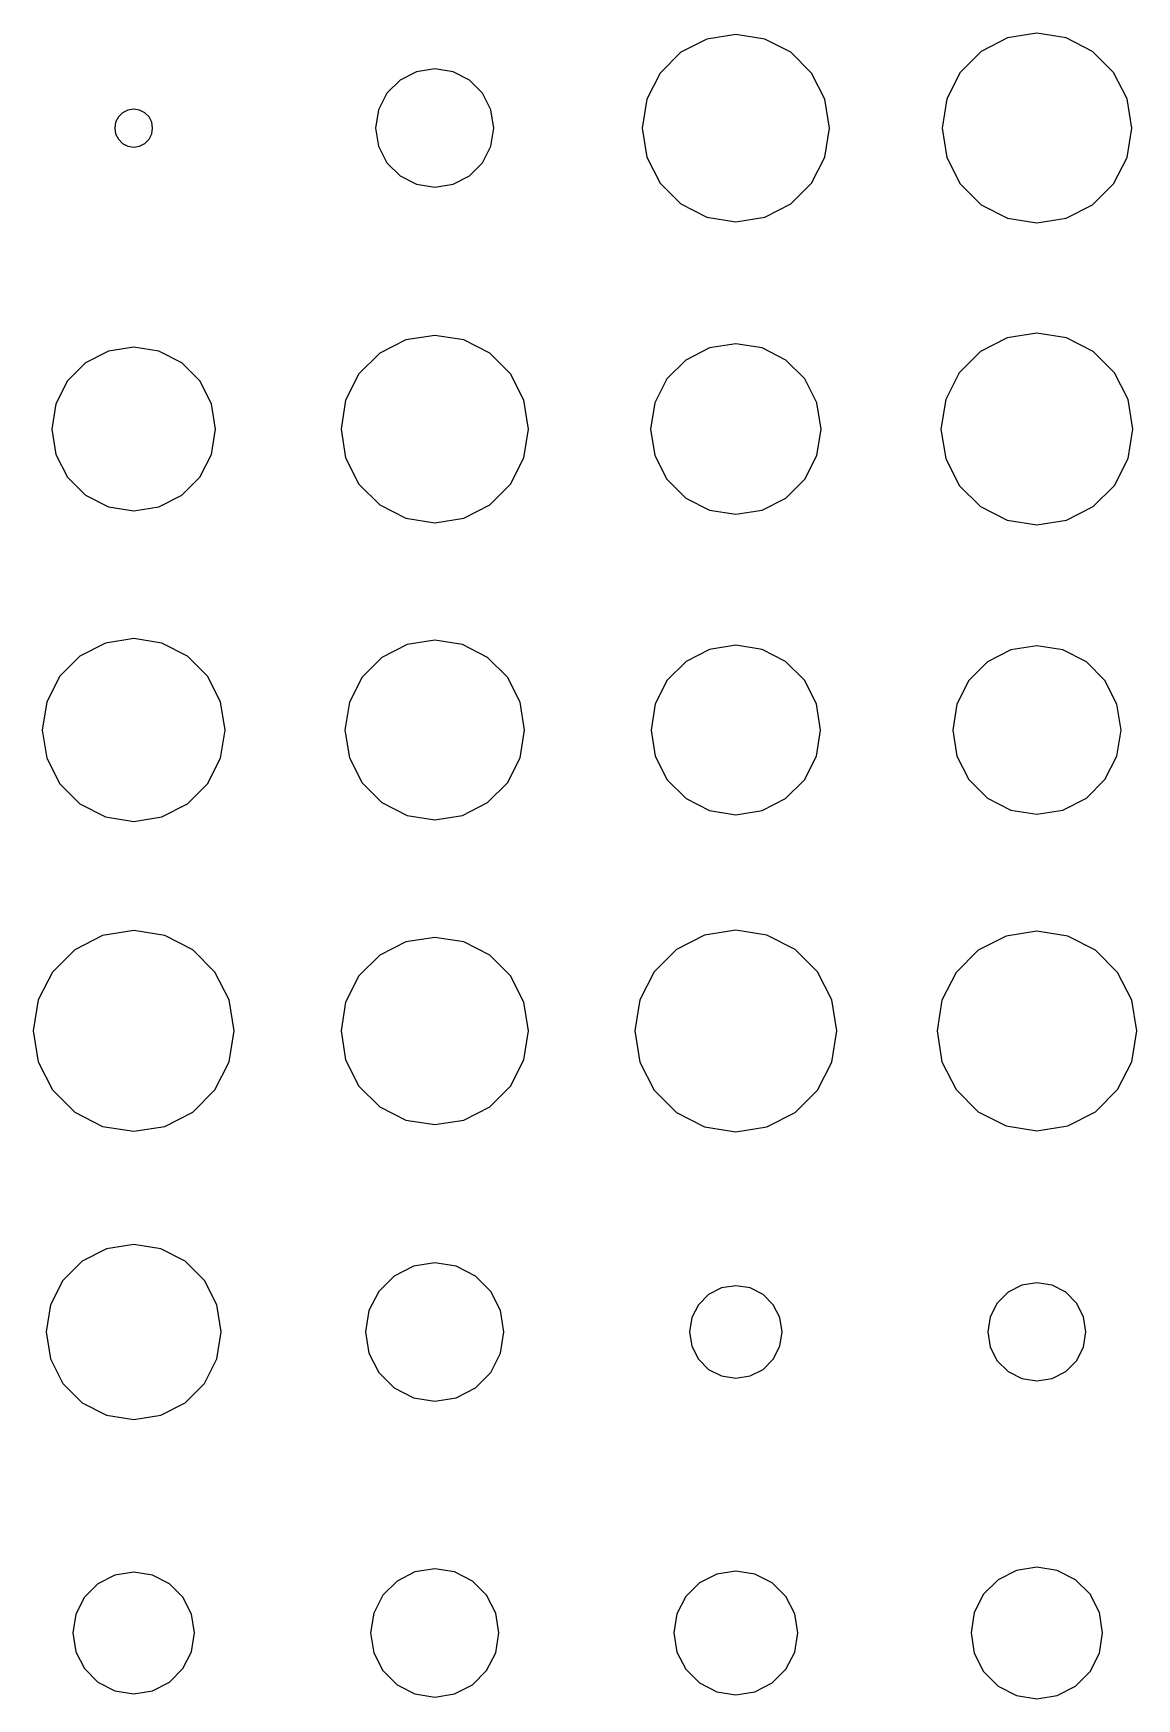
# Model space of a CAD drawing. Header units: metres. Extents: x -318 to 327, y -235 to 244.
# Drawn here: x 97 to 163, y 143.1 to 242.7 of the extents above; entities that cross this region are included whole.
import ezdxf

# ---------------------------------------------------------------- set-up
doc = ezdxf.new("R2010")
doc.units = ezdxf.units.M

msp = doc.modelspace()

# ---------------------------------------------------------------- linework, layer by layer
for p, q in [((137.269, 242.326, -415.692), (135.708, 241.53, -415.692)), ((139, 242.6, -415.692), (137.269, 242.326, -415.692)), ((140.731, 242.326, -415.692), (139, 242.6, -415.692)), ((142.292, 241.53, -415.692), (140.731, 242.326, -415.692)), ((155.249, 242.389, -415.692), (153.669, 241.584, -415.692)), ((157, 242.667, -415.692), (155.249, 242.389, -415.692)), ((158.751, 242.389, -415.692), (157, 242.667, -415.692)), ((160.331, 241.584, -415.692), (158.751, 242.389, -415.692)), ((135.708, 241.53, -415.692), (134.47, 240.292, -415.692)), ((143.53, 240.292, -415.692), (142.292, 241.53, -415.692)), ((153.669, 241.584, -415.692), (152.416, 240.331, -415.692)), ((161.584, 240.331, -415.692), (160.331, 241.584, -415.692)), ((119.908, 240.36, -415.692), (118.923, 239.859, -415.692)), ((121, 240.533, -415.692), (119.908, 240.36, -415.692)), ((122.092, 240.36, -415.692), (121, 240.533, -415.692)), ((123.077, 239.859, -415.692), (122.092, 240.36, -415.692)), ((134.47, 240.292, -415.692), (133.674, 238.731, -415.692)), ((144.326, 238.731, -415.692), (143.53, 240.292, -415.692)), ((152.416, 240.331, -415.692), (151.611, 238.751, -415.692)), ((162.389, 238.751, -415.692), (161.584, 240.331, -415.692)), ((118.141, 239.077, -415.692), (117.64, 238.092, -415.692)), ((118.923, 239.859, -415.692), (118.141, 239.077, -415.692)), ((123.859, 239.077, -415.692), (123.077, 239.859, -415.692)), ((124.36, 238.092, -415.692), (123.859, 239.077, -415.692)), ((102.65, 238.078, -415.692), (102.334, 237.917, -415.692)), ((103, 238.133, -415.692), (102.65, 238.078, -415.692)), ((103.35, 238.078, -415.692), (103, 238.133, -415.692)), ((103.666, 237.917, -415.692), (103.35, 238.078, -415.692)), ((117.64, 238.092, -415.692), (117.467, 237, -415.692)), ((124.533, 237, -415.692), (124.36, 238.092, -415.692)), ((133.674, 238.731, -415.692), (133.4, 237, -415.692)), ((144.6, 237, -415.692), (144.326, 238.731, -415.692)), ((151.611, 238.751, -415.692), (151.333, 237, -415.692)), ((162.667, 237, -415.692), (162.389, 238.751, -415.692)), ((101.922, 237.35, -415.692), (101.867, 237, -415.692)), ((102.083, 237.666, -415.692), (101.922, 237.35, -415.692)), ((102.334, 237.917, -415.692), (102.083, 237.666, -415.692)), ((103.917, 237.666, -415.692), (103.666, 237.917, -415.692)), ((104.078, 237.35, -415.692), (103.917, 237.666, -415.692)), ((104.133, 237, -415.692), (104.078, 237.35, -415.692)), ((101.867, 237, -415.692), (101.922, 236.65, -415.692)), ((101.922, 236.65, -415.692), (102.083, 236.334, -415.692)), ((102.083, 236.334, -415.692), (102.334, 236.083, -415.692)), ((102.334, 236.083, -415.692), (102.65, 235.922, -415.692)), ((103.35, 235.922, -415.692), (103.666, 236.083, -415.692)), ((103.666, 236.083, -415.692), (103.917, 236.334, -415.692)), ((103.917, 236.334, -415.692), (104.078, 236.65, -415.692)), ((104.078, 236.65, -415.692), (104.133, 237, -415.692)), ((117.467, 237, -415.692), (117.64, 235.908, -415.692)), ((124.36, 235.908, -415.692), (124.533, 237, -415.692)), ((133.4, 237, -415.692), (133.674, 235.269, -415.692)), ((144.326, 235.269, -415.692), (144.6, 237, -415.692)), ((151.333, 237, -415.692), (151.611, 235.249, -415.692)), ((162.389, 235.249, -415.692), (162.667, 237, -415.692)), ((102.65, 235.922, -415.692), (103, 235.867, -415.692)), ((103, 235.867, -415.692), (103.35, 235.922, -415.692)), ((117.64, 235.908, -415.692), (118.141, 234.923, -415.692)), ((123.859, 234.923, -415.692), (124.36, 235.908, -415.692)), ((133.674, 235.269, -415.692), (134.47, 233.708, -415.692)), ((143.53, 233.708, -415.692), (144.326, 235.269, -415.692)), ((151.611, 235.249, -415.692), (152.416, 233.669, -415.692)), ((161.584, 233.669, -415.692), (162.389, 235.249, -415.692)), ((118.141, 234.923, -415.692), (118.923, 234.141, -415.692)), ((118.923, 234.141, -415.692), (119.908, 233.64, -415.692)), ((122.092, 233.64, -415.692), (123.077, 234.141, -415.692)), ((123.077, 234.141, -415.692), (123.859, 234.923, -415.692)), ((119.908, 233.64, -415.692), (121, 233.467, -415.692)), ((121, 233.467, -415.692), (122.092, 233.64, -415.692)), ((134.47, 233.708, -415.692), (135.708, 232.47, -415.692)), ((142.292, 232.47, -415.692), (143.53, 233.708, -415.692)), ((152.416, 233.669, -415.692), (153.669, 232.416, -415.692)), ((160.331, 232.416, -415.692), (161.584, 233.669, -415.692)), ((135.708, 232.47, -415.692), (137.269, 231.674, -415.692)), ((140.731, 231.674, -415.692), (142.292, 232.47, -415.692)), ((153.669, 232.416, -415.692), (155.249, 231.611, -415.692)), ((158.751, 231.611, -415.692), (160.331, 232.416, -415.692)), ((137.269, 231.674, -415.692), (139, 231.4, -415.692)), ((139, 231.4, -415.692), (140.731, 231.674, -415.692)), ((155.249, 231.611, -415.692), (157, 231.333, -415.692)), ((157, 231.333, -415.692), (158.751, 231.611, -415.692)), ((119.269, 224.326, -415.692), (117.708, 223.53, -415.692)), ((121, 224.6, -415.692), (119.269, 224.326, -415.692)), ((122.731, 224.326, -415.692), (121, 224.6, -415.692)), ((124.292, 223.53, -415.692), (122.731, 224.326, -415.692)), ((139, 224.1, -415.692), (137.424, 223.85, -415.692)), ((140.576, 223.85, -415.692), (139, 224.1, -415.692)), ((155.228, 224.453, -415.692), (153.63, 223.638, -415.692)), ((157, 224.733, -415.692), (155.228, 224.453, -415.692)), ((158.772, 224.453, -415.692), (157, 224.733, -415.692)), ((160.37, 223.638, -415.692), (158.772, 224.453, -415.692)), ((101.486, 223.66, -415.692), (100.12, 222.964, -415.692)), ((103, 223.9, -415.692), (101.486, 223.66, -415.692)), ((104.514, 223.66, -415.692), (103, 223.9, -415.692)), ((105.88, 222.964, -415.692), (104.514, 223.66, -415.692)), ((117.708, 223.53, -415.692), (116.47, 222.292, -415.692)), ((125.53, 222.292, -415.692), (124.292, 223.53, -415.692)), ((136.002, 223.126, -415.692), (134.874, 221.998, -415.692)), ((137.424, 223.85, -415.692), (136.002, 223.126, -415.692)), ((141.998, 223.126, -415.692), (140.576, 223.85, -415.692)), ((143.126, 221.998, -415.692), (141.998, 223.126, -415.692)), ((153.63, 223.638, -415.692), (152.362, 222.37, -415.692)), ((161.638, 222.37, -415.692), (160.37, 223.638, -415.692)), ((100.12, 222.964, -415.692), (99.036, 221.88, -415.692)), ((106.964, 221.88, -415.692), (105.88, 222.964, -415.692)), ((116.47, 222.292, -415.692), (115.674, 220.731, -415.692)), ((126.326, 220.731, -415.692), (125.53, 222.292, -415.692)), ((152.362, 222.37, -415.692), (151.547, 220.772, -415.692)), ((162.453, 220.772, -415.692), (161.638, 222.37, -415.692)), ((99.036, 221.88, -415.692), (98.34, 220.514, -415.692)), ((107.66, 220.514, -415.692), (106.964, 221.88, -415.692)), ((134.874, 221.998, -415.692), (134.15, 220.576, -415.692)), ((143.85, 220.576, -415.692), (143.126, 221.998, -415.692)), ((98.34, 220.514, -415.692), (98.1, 219, -415.692)), ((107.9, 219, -415.692), (107.66, 220.514, -415.692)), ((115.674, 220.731, -415.692), (115.4, 219, -415.692)), ((126.6, 219, -415.692), (126.326, 220.731, -415.692)), ((134.15, 220.576, -415.692), (133.9, 219, -415.692)), ((144.1, 219, -415.692), (143.85, 220.576, -415.692)), ((151.547, 220.772, -415.692), (151.267, 219, -415.692)), ((162.733, 219, -415.692), (162.453, 220.772, -415.692)), ((98.1, 219, -415.692), (98.34, 217.486, -415.692)), ((107.66, 217.486, -415.692), (107.9, 219, -415.692)), ((115.4, 219, -415.692), (115.674, 217.269, -415.692)), ((126.326, 217.269, -415.692), (126.6, 219, -415.692)), ((133.9, 219, -415.692), (134.15, 217.424, -415.692)), ((143.85, 217.424, -415.692), (144.1, 219, -415.692)), ((151.267, 219, -415.692), (151.547, 217.228, -415.692)), ((162.453, 217.228, -415.692), (162.733, 219, -415.692)), ((98.34, 217.486, -415.692), (99.036, 216.12, -415.692)), ((106.964, 216.12, -415.692), (107.66, 217.486, -415.692)), ((115.674, 217.269, -415.692), (116.47, 215.708, -415.692)), ((125.53, 215.708, -415.692), (126.326, 217.269, -415.692)), ((134.15, 217.424, -415.692), (134.874, 216.002, -415.692)), ((143.126, 216.002, -415.692), (143.85, 217.424, -415.692)), ((151.547, 217.228, -415.692), (152.362, 215.63, -415.692)), ((161.638, 215.63, -415.692), (162.453, 217.228, -415.692)), ((99.036, 216.12, -415.692), (100.12, 215.036, -415.692)), ((105.88, 215.036, -415.692), (106.964, 216.12, -415.692)), ((116.47, 215.708, -415.692), (117.708, 214.47, -415.692)), ((124.292, 214.47, -415.692), (125.53, 215.708, -415.692)), ((134.874, 216.002, -415.692), (136.002, 214.874, -415.692)), ((141.998, 214.874, -415.692), (143.126, 216.002, -415.692)), ((152.362, 215.63, -415.692), (153.63, 214.362, -415.692)), ((160.37, 214.362, -415.692), (161.638, 215.63, -415.692)), ((100.12, 215.036, -415.692), (101.486, 214.34, -415.692)), ((101.486, 214.34, -415.692), (103, 214.1, -415.692)), ((103, 214.1, -415.692), (104.514, 214.34, -415.692)), ((104.514, 214.34, -415.692), (105.88, 215.036, -415.692)), ((117.708, 214.47, -415.692), (119.269, 213.674, -415.692)), ((122.731, 213.674, -415.692), (124.292, 214.47, -415.692)), ((136.002, 214.874, -415.692), (137.424, 214.15, -415.692)), ((137.424, 214.15, -415.692), (139, 213.9, -415.692)), ((139, 213.9, -415.692), (140.576, 214.15, -415.692)), ((140.576, 214.15, -415.692), (141.998, 214.874, -415.692)), ((153.63, 214.362, -415.692), (155.228, 213.547, -415.692)), ((158.772, 213.547, -415.692), (160.37, 214.362, -415.692)), ((119.269, 213.674, -415.692), (121, 213.4, -415.692)), ((121, 213.4, -415.692), (122.731, 213.674, -415.692)), ((155.228, 213.547, -415.692), (157, 213.267, -415.692)), ((157, 213.267, -415.692), (158.772, 213.547, -415.692)), ((101.311, 206.199, -415.692), (99.787, 205.423, -415.692)), ((103, 206.467, -415.692), (101.311, 206.199, -415.692)), ((104.689, 206.199, -415.692), (103, 206.467, -415.692)), ((106.213, 205.423, -415.692), (104.689, 206.199, -415.692)), ((121, 206.367, -415.692), (119.342, 206.104, -415.692)), ((122.658, 206.104, -415.692), (121, 206.367, -415.692)), ((99.787, 205.423, -415.692), (98.577, 204.213, -415.692)), ((107.423, 204.213, -415.692), (106.213, 205.423, -415.692)), ((117.846, 205.342, -415.692), (116.658, 204.154, -415.692)), ((119.342, 206.104, -415.692), (117.846, 205.342, -415.692)), ((124.154, 205.342, -415.692), (122.658, 206.104, -415.692)), ((125.342, 204.154, -415.692), (124.154, 205.342, -415.692)), ((137.434, 205.819, -415.692), (136.022, 205.099, -415.692)), ((139, 206.067, -415.692), (137.434, 205.819, -415.692)), ((140.566, 205.819, -415.692), (139, 206.067, -415.692)), ((141.978, 205.099, -415.692), (140.566, 205.819, -415.692)), ((155.445, 205.787, -415.692), (154.041, 205.072, -415.692)), ((157, 206.033, -415.692), (155.445, 205.787, -415.692)), ((158.555, 205.787, -415.692), (157, 206.033, -415.692)), ((159.959, 205.072, -415.692), (158.555, 205.787, -415.692)), ((98.577, 204.213, -415.692), (97.801, 202.689, -415.692)), ((108.199, 202.689, -415.692), (107.423, 204.213, -415.692)), ((136.022, 205.099, -415.692), (134.901, 203.978, -415.692)), ((143.099, 203.978, -415.692), (141.978, 205.099, -415.692)), ((154.041, 205.072, -415.692), (152.928, 203.959, -415.692)), ((161.072, 203.959, -415.692), (159.959, 205.072, -415.692)), ((116.658, 204.154, -415.692), (115.896, 202.658, -415.692)), ((126.104, 202.658, -415.692), (125.342, 204.154, -415.692)), ((134.901, 203.978, -415.692), (134.181, 202.566, -415.692)), ((143.819, 202.566, -415.692), (143.099, 203.978, -415.692)), ((152.928, 203.959, -415.692), (152.213, 202.555, -415.692)), ((161.787, 202.555, -415.692), (161.072, 203.959, -415.692)), ((97.801, 202.689, -415.692), (97.533, 201, -415.692)), ((108.467, 201, -415.692), (108.199, 202.689, -415.692)), ((115.896, 202.658, -415.692), (115.633, 201, -415.692)), ((126.367, 201, -415.692), (126.104, 202.658, -415.692)), ((134.181, 202.566, -415.692), (133.933, 201, -415.692)), ((144.067, 201, -415.692), (143.819, 202.566, -415.692)), ((152.213, 202.555, -415.692), (151.967, 201, -415.692)), ((162.033, 201, -415.692), (161.787, 202.555, -415.692)), ((97.533, 201, -415.692), (97.801, 199.311, -415.692)), ((108.199, 199.311, -415.692), (108.467, 201, -415.692)), ((115.633, 201, -415.692), (115.896, 199.342, -415.692)), ((126.104, 199.342, -415.692), (126.367, 201, -415.692)), ((133.933, 201, -415.692), (134.181, 199.434, -415.692)), ((143.819, 199.434, -415.692), (144.067, 201, -415.692)), ((151.967, 201, -415.692), (152.213, 199.445, -415.692)), ((161.787, 199.445, -415.692), (162.033, 201, -415.692)), ((97.801, 199.311, -415.692), (98.577, 197.787, -415.692)), ((107.423, 197.787, -415.692), (108.199, 199.311, -415.692)), ((115.896, 199.342, -415.692), (116.658, 197.846, -415.692)), ((125.342, 197.846, -415.692), (126.104, 199.342, -415.692)), ((134.181, 199.434, -415.692), (134.901, 198.022, -415.692)), ((143.099, 198.022, -415.692), (143.819, 199.434, -415.692)), ((152.213, 199.445, -415.692), (152.928, 198.041, -415.692)), ((161.072, 198.041, -415.692), (161.787, 199.445, -415.692)), ((98.577, 197.787, -415.692), (99.787, 196.577, -415.692)), ((106.213, 196.577, -415.692), (107.423, 197.787, -415.692)), ((116.658, 197.846, -415.692), (117.846, 196.658, -415.692)), ((124.154, 196.658, -415.692), (125.342, 197.846, -415.692)), ((134.901, 198.022, -415.692), (136.022, 196.901, -415.692)), ((141.978, 196.901, -415.692), (143.099, 198.022, -415.692)), ((152.928, 198.041, -415.692), (154.041, 196.928, -415.692)), ((159.959, 196.928, -415.692), (161.072, 198.041, -415.692)), ((99.787, 196.577, -415.692), (101.311, 195.801, -415.692)), ((104.689, 195.801, -415.692), (106.213, 196.577, -415.692)), ((117.846, 196.658, -415.692), (119.342, 195.896, -415.692)), ((122.658, 195.896, -415.692), (124.154, 196.658, -415.692)), ((136.022, 196.901, -415.692), (137.434, 196.181, -415.692)), ((140.566, 196.181, -415.692), (141.978, 196.901, -415.692)), ((154.041, 196.928, -415.692), (155.445, 196.213, -415.692)), ((155.445, 196.213, -415.692), (157, 195.967, -415.692)), ((157, 195.967, -415.692), (158.555, 196.213, -415.692)), ((158.555, 196.213, -415.692), (159.959, 196.928, -415.692)), ((101.311, 195.801, -415.692), (103, 195.533, -415.692)), ((103, 195.533, -415.692), (104.689, 195.801, -415.692)), ((119.342, 195.896, -415.692), (121, 195.633, -415.692)), ((121, 195.633, -415.692), (122.658, 195.896, -415.692)), ((137.434, 196.181, -415.692), (139, 195.933, -415.692)), ((139, 195.933, -415.692), (140.566, 196.181, -415.692)), ((101.146, 188.706, -415.692), (99.473, 187.854, -415.692)), ((103, 189, -415.692), (101.146, 188.706, -415.692)), ((104.854, 188.706, -415.692), (103, 189, -415.692)), ((106.527, 187.854, -415.692), (104.854, 188.706, -415.692)), ((119.269, 188.326, -415.692), (117.708, 187.53, -415.692)), ((121, 188.6, -415.692), (119.269, 188.326, -415.692)), ((122.731, 188.326, -415.692), (121, 188.6, -415.692)), ((124.292, 187.53, -415.692), (122.731, 188.326, -415.692)), ((137.136, 188.738, -415.692), (135.454, 187.881, -415.692)), ((139, 189.033, -415.692), (137.136, 188.738, -415.692)), ((140.864, 188.738, -415.692), (139, 189.033, -415.692)), ((142.546, 187.881, -415.692), (140.864, 188.738, -415.692)), ((155.156, 188.675, -415.692), (153.493, 187.827, -415.692)), ((157, 188.967, -415.692), (155.156, 188.675, -415.692)), ((158.844, 188.675, -415.692), (157, 188.967, -415.692)), ((160.507, 187.827, -415.692), (158.844, 188.675, -415.692)), ((99.473, 187.854, -415.692), (98.146, 186.527, -415.692)), ((107.854, 186.527, -415.692), (106.527, 187.854, -415.692)), ((117.708, 187.53, -415.692), (116.47, 186.292, -415.692)), ((125.53, 186.292, -415.692), (124.292, 187.53, -415.692)), ((135.454, 187.881, -415.692), (134.119, 186.546, -415.692)), ((143.881, 186.546, -415.692), (142.546, 187.881, -415.692)), ((153.493, 187.827, -415.692), (152.173, 186.507, -415.692)), ((161.827, 186.507, -415.692), (160.507, 187.827, -415.692)), ((98.146, 186.527, -415.692), (97.294, 184.854, -415.692)), ((108.706, 184.854, -415.692), (107.854, 186.527, -415.692)), ((116.47, 186.292, -415.692), (115.674, 184.731, -415.692)), ((126.326, 184.731, -415.692), (125.53, 186.292, -415.692)), ((134.119, 186.546, -415.692), (133.262, 184.864, -415.692)), ((144.738, 184.864, -415.692), (143.881, 186.546, -415.692)), ((152.173, 186.507, -415.692), (151.325, 184.844, -415.692)), ((162.675, 184.844, -415.692), (161.827, 186.507, -415.692)), ((97.294, 184.854, -415.692), (97, 183, -415.692)), ((109, 183, -415.692), (108.706, 184.854, -415.692)), ((115.674, 184.731, -415.692), (115.4, 183, -415.692)), ((126.6, 183, -415.692), (126.326, 184.731, -415.692)), ((133.262, 184.864, -415.692), (132.967, 183, -415.692)), ((145.033, 183, -415.692), (144.738, 184.864, -415.692)), ((151.325, 184.844, -415.692), (151.033, 183, -415.692)), ((162.967, 183, -415.692), (162.675, 184.844, -415.692)), ((97, 183, -415.692), (97.294, 181.146, -415.692)), ((108.706, 181.146, -415.692), (109, 183, -415.692)), ((115.4, 183, -415.692), (115.674, 181.269, -415.692)), ((126.326, 181.269, -415.692), (126.6, 183, -415.692)), ((132.967, 183, -415.692), (133.262, 181.136, -415.692)), ((144.738, 181.136, -415.692), (145.033, 183, -415.692)), ((151.033, 183, -415.692), (151.325, 181.156, -415.692)), ((162.675, 181.156, -415.692), (162.967, 183, -415.692)), ((97.294, 181.146, -415.692), (98.146, 179.473, -415.692)), ((107.854, 179.473, -415.692), (108.706, 181.146, -415.692)), ((115.674, 181.269, -415.692), (116.47, 179.708, -415.692)), ((125.53, 179.708, -415.692), (126.326, 181.269, -415.692)), ((133.262, 181.136, -415.692), (134.119, 179.454, -415.692)), ((143.881, 179.454, -415.692), (144.738, 181.136, -415.692)), ((151.325, 181.156, -415.692), (152.173, 179.493, -415.692)), ((161.827, 179.493, -415.692), (162.675, 181.156, -415.692)), ((98.146, 179.473, -415.692), (99.473, 178.146, -415.692)), ((106.527, 178.146, -415.692), (107.854, 179.473, -415.692)), ((116.47, 179.708, -415.692), (117.708, 178.47, -415.692)), ((124.292, 178.47, -415.692), (125.53, 179.708, -415.692)), ((134.119, 179.454, -415.692), (135.454, 178.119, -415.692)), ((142.546, 178.119, -415.692), (143.881, 179.454, -415.692)), ((152.173, 179.493, -415.692), (153.493, 178.173, -415.692)), ((160.507, 178.173, -415.692), (161.827, 179.493, -415.692)), ((117.708, 178.47, -415.692), (119.269, 177.674, -415.692)), ((122.731, 177.674, -415.692), (124.292, 178.47, -415.692)), ((99.473, 178.146, -415.692), (101.146, 177.294, -415.692)), ((101.146, 177.294, -415.692), (103, 177, -415.692)), ((103, 177, -415.692), (104.854, 177.294, -415.692)), ((104.854, 177.294, -415.692), (106.527, 178.146, -415.692)), ((119.269, 177.674, -415.692), (121, 177.4, -415.692)), ((121, 177.4, -415.692), (122.731, 177.674, -415.692)), ((135.454, 178.119, -415.692), (137.136, 177.262, -415.692)), ((140.864, 177.262, -415.692), (142.546, 178.119, -415.692)), ((153.493, 178.173, -415.692), (155.156, 177.325, -415.692)), ((155.156, 177.325, -415.692), (157, 177.033, -415.692)), ((157, 177.033, -415.692), (158.844, 177.325, -415.692)), ((158.844, 177.325, -415.692), (160.507, 178.173, -415.692)), ((137.136, 177.262, -415.692), (139, 176.967, -415.692)), ((139, 176.967, -415.692), (140.864, 177.262, -415.692)), ((101.383, 169.977, -415.692), (99.924, 169.234, -415.692)), ((103, 170.233, -415.692), (101.383, 169.977, -415.692)), ((104.617, 169.977, -415.692), (103, 170.233, -415.692)), ((106.076, 169.234, -415.692), (104.617, 169.977, -415.692)), ((99.924, 169.234, -415.692), (98.766, 168.076, -415.692)), ((107.234, 168.076, -415.692), (106.076, 169.234, -415.692)), ((118.57, 168.344, -415.692), (117.656, 167.429, -415.692)), ((119.723, 168.931, -415.692), (118.57, 168.344, -415.692)), ((121, 169.133, -415.692), (119.723, 168.931, -415.692)), ((122.277, 168.931, -415.692), (121, 169.133, -415.692)), ((123.43, 168.344, -415.692), (122.277, 168.931, -415.692)), ((124.344, 167.429, -415.692), (123.43, 168.344, -415.692)), ((98.766, 168.076, -415.692), (98.023, 166.617, -415.692)), ((107.977, 166.617, -415.692), (107.234, 168.076, -415.692)), ((117.656, 167.429, -415.692), (117.069, 166.277, -415.692)), ((124.931, 166.277, -415.692), (124.344, 167.429, -415.692)), ((138.145, 167.631, -415.692), (137.374, 167.238, -415.692)), ((139, 167.767, -415.692), (138.145, 167.631, -415.692)), ((139.855, 167.631, -415.692), (139, 167.767, -415.692)), ((140.626, 167.238, -415.692), (139.855, 167.631, -415.692)), ((155.276, 167.373, -415.692), (154.627, 166.724, -415.692)), ((156.094, 167.79, -415.692), (155.276, 167.373, -415.692)), ((157, 167.933, -415.692), (156.094, 167.79, -415.692)), ((157.906, 167.79, -415.692), (157, 167.933, -415.692)), ((158.724, 167.373, -415.692), (157.906, 167.79, -415.692)), ((159.373, 166.724, -415.692), (158.724, 167.373, -415.692)), ((98.023, 166.617, -415.692), (97.767, 165, -415.692)), ((108.233, 165, -415.692), (107.977, 166.617, -415.692)), ((136.762, 166.626, -415.692), (136.369, 165.855, -415.692)), ((137.374, 167.238, -415.692), (136.762, 166.626, -415.692)), ((141.238, 166.626, -415.692), (140.626, 167.238, -415.692)), ((141.631, 165.855, -415.692), (141.238, 166.626, -415.692)), ((154.627, 166.724, -415.692), (154.21, 165.906, -415.692)), ((159.79, 165.906, -415.692), (159.373, 166.724, -415.692)), ((117.069, 166.277, -415.692), (116.867, 165, -415.692)), ((125.133, 165, -415.692), (124.931, 166.277, -415.692)), ((136.369, 165.855, -415.692), (136.233, 165, -415.692)), ((141.767, 165, -415.692), (141.631, 165.855, -415.692)), ((154.21, 165.906, -415.692), (154.067, 165, -415.692)), ((159.933, 165, -415.692), (159.79, 165.906, -415.692)), ((97.767, 165, -415.692), (98.023, 163.383, -415.692)), ((107.977, 163.383, -415.692), (108.233, 165, -415.692)), ((116.867, 165, -415.692), (117.069, 163.723, -415.692)), ((124.931, 163.723, -415.692), (125.133, 165, -415.692)), ((136.233, 165, -415.692), (136.369, 164.145, -415.692)), ((141.631, 164.145, -415.692), (141.767, 165, -415.692)), ((154.067, 165, -415.692), (154.21, 164.094, -415.692)), ((159.79, 164.094, -415.692), (159.933, 165, -415.692)), ((98.023, 163.383, -415.692), (98.766, 161.924, -415.692)), ((107.234, 161.924, -415.692), (107.977, 163.383, -415.692)), ((117.069, 163.723, -415.692), (117.656, 162.571, -415.692)), ((124.344, 162.571, -415.692), (124.931, 163.723, -415.692)), ((136.369, 164.145, -415.692), (136.762, 163.374, -415.692)), ((136.762, 163.374, -415.692), (137.374, 162.762, -415.692)), ((140.626, 162.762, -415.692), (141.238, 163.374, -415.692)), ((141.238, 163.374, -415.692), (141.631, 164.145, -415.692)), ((154.21, 164.094, -415.692), (154.627, 163.276, -415.692)), ((159.373, 163.276, -415.692), (159.79, 164.094, -415.692)), ((117.656, 162.571, -415.692), (118.57, 161.656, -415.692)), ((123.43, 161.656, -415.692), (124.344, 162.571, -415.692)), ((137.374, 162.762, -415.692), (138.145, 162.369, -415.692)), ((138.145, 162.369, -415.692), (139, 162.233, -415.692)), ((139, 162.233, -415.692), (139.855, 162.369, -415.692)), ((139.855, 162.369, -415.692), (140.626, 162.762, -415.692)), ((154.627, 163.276, -415.692), (155.276, 162.627, -415.692)), ((155.276, 162.627, -415.692), (156.094, 162.21, -415.692)), ((157.906, 162.21, -415.692), (158.724, 162.627, -415.692)), ((158.724, 162.627, -415.692), (159.373, 163.276, -415.692)), ((98.766, 161.924, -415.692), (99.924, 160.766, -415.692)), ((106.076, 160.766, -415.692), (107.234, 161.924, -415.692)), ((118.57, 161.656, -415.692), (119.723, 161.069, -415.692)), ((122.277, 161.069, -415.692), (123.43, 161.656, -415.692)), ((156.094, 162.21, -415.692), (157, 162.067, -415.692)), ((157, 162.067, -415.692), (157.906, 162.21, -415.692)), ((99.924, 160.766, -415.692), (101.383, 160.023, -415.692)), ((104.617, 160.023, -415.692), (106.076, 160.766, -415.692)), ((119.723, 161.069, -415.692), (121, 160.867, -415.692)), ((121, 160.867, -415.692), (122.277, 161.069, -415.692)), ((101.383, 160.023, -415.692), (103, 159.767, -415.692)), ((103, 159.767, -415.692), (104.617, 160.023, -415.692)), ((101.877, 150.456, -415.692), (100.864, 149.939, -415.692)), ((103, 150.633, -415.692), (101.877, 150.456, -415.692)), ((104.123, 150.456, -415.692), (103, 150.633, -415.692)), ((105.136, 149.939, -415.692), (104.123, 150.456, -415.692)), ((119.815, 150.646, -415.692), (118.747, 150.101, -415.692)), ((121, 150.833, -415.692), (119.815, 150.646, -415.692)), ((122.185, 150.646, -415.692), (121, 150.833, -415.692)), ((123.253, 150.101, -415.692), (122.185, 150.646, -415.692)), ((137.857, 150.519, -415.692), (136.825, 149.993, -415.692)), ((139, 150.7, -415.692), (137.857, 150.519, -415.692)), ((140.143, 150.519, -415.692), (139, 150.7, -415.692)), ((141.175, 149.993, -415.692), (140.143, 150.519, -415.692)), ((155.785, 150.741, -415.692), (154.688, 150.182, -415.692)), ((157, 150.933, -415.692), (155.785, 150.741, -415.692)), ((158.215, 150.741, -415.692), (157, 150.933, -415.692)), ((159.312, 150.182, -415.692), (158.215, 150.741, -415.692)), ((100.864, 149.939, -415.692), (100.061, 149.136, -415.692)), ((105.939, 149.136, -415.692), (105.136, 149.939, -415.692)), ((118.747, 150.101, -415.692), (117.899, 149.253, -415.692)), ((124.101, 149.253, -415.692), (123.253, 150.101, -415.692)), ((136.825, 149.993, -415.692), (136.007, 149.175, -415.692)), ((141.993, 149.175, -415.692), (141.175, 149.993, -415.692)), ((154.688, 150.182, -415.692), (153.818, 149.312, -415.692)), ((160.182, 149.312, -415.692), (159.312, 150.182, -415.692)), ((100.061, 149.136, -415.692), (99.544, 148.123, -415.692)), ((106.456, 148.123, -415.692), (105.939, 149.136, -415.692)), ((117.899, 149.253, -415.692), (117.354, 148.185, -415.692)), ((124.646, 148.185, -415.692), (124.101, 149.253, -415.692)), ((136.007, 149.175, -415.692), (135.481, 148.143, -415.692)), ((142.519, 148.143, -415.692), (141.993, 149.175, -415.692)), ((153.818, 149.312, -415.692), (153.259, 148.215, -415.692)), ((160.741, 148.215, -415.692), (160.182, 149.312, -415.692)), ((99.544, 148.123, -415.692), (99.367, 147, -415.692)), ((106.633, 147, -415.692), (106.456, 148.123, -415.692)), ((117.354, 148.185, -415.692), (117.167, 147, -415.692)), ((124.833, 147, -415.692), (124.646, 148.185, -415.692)), ((135.481, 148.143, -415.692), (135.3, 147, -415.692)), ((142.7, 147, -415.692), (142.519, 148.143, -415.692)), ((153.259, 148.215, -415.692), (153.067, 147, -415.692)), ((160.933, 147, -415.692), (160.741, 148.215, -415.692)), ((99.367, 147, -415.692), (99.544, 145.877, -415.692)), ((106.456, 145.877, -415.692), (106.633, 147, -415.692)), ((117.167, 147, -415.692), (117.354, 145.815, -415.692)), ((124.646, 145.815, -415.692), (124.833, 147, -415.692)), ((135.3, 147, -415.692), (135.481, 145.857, -415.692)), ((142.519, 145.857, -415.692), (142.7, 147, -415.692)), ((153.067, 147, -415.692), (153.259, 145.785, -415.692)), ((160.741, 145.785, -415.692), (160.933, 147, -415.692)), ((99.544, 145.877, -415.692), (100.061, 144.864, -415.692)), ((105.939, 144.864, -415.692), (106.456, 145.877, -415.692)), ((117.354, 145.815, -415.692), (117.899, 144.747, -415.692)), ((124.101, 144.747, -415.692), (124.646, 145.815, -415.692)), ((135.481, 145.857, -415.692), (136.007, 144.825, -415.692)), ((141.993, 144.825, -415.692), (142.519, 145.857, -415.692)), ((153.259, 145.785, -415.692), (153.818, 144.688, -415.692)), ((160.182, 144.688, -415.692), (160.741, 145.785, -415.692)), ((100.061, 144.864, -415.692), (100.864, 144.061, -415.692)), ((105.136, 144.061, -415.692), (105.939, 144.864, -415.692)), ((117.899, 144.747, -415.692), (118.747, 143.899, -415.692)), ((123.253, 143.899, -415.692), (124.101, 144.747, -415.692)), ((136.007, 144.825, -415.692), (136.825, 144.007, -415.692)), ((141.175, 144.007, -415.692), (141.993, 144.825, -415.692)), ((153.818, 144.688, -415.692), (154.688, 143.818, -415.692)), ((159.312, 143.818, -415.692), (160.182, 144.688, -415.692)), ((100.864, 144.061, -415.692), (101.877, 143.544, -415.692)), ((101.877, 143.544, -415.692), (103, 143.367, -415.692)), ((103, 143.367, -415.692), (104.123, 143.544, -415.692)), ((104.123, 143.544, -415.692), (105.136, 144.061, -415.692)), ((118.747, 143.899, -415.692), (119.815, 143.354, -415.692)), ((122.185, 143.354, -415.692), (123.253, 143.899, -415.692)), ((136.825, 144.007, -415.692), (137.857, 143.481, -415.692)), ((137.857, 143.481, -415.692), (139, 143.3, -415.692)), ((139, 143.3, -415.692), (140.143, 143.481, -415.692)), ((140.143, 143.481, -415.692), (141.175, 144.007, -415.692)), ((154.688, 143.818, -415.692), (155.785, 143.259, -415.692)), ((158.215, 143.259, -415.692), (159.312, 143.818, -415.692)), ((119.815, 143.354, -415.692), (121, 143.167, -415.692)), ((121, 143.167, -415.692), (122.185, 143.354, -415.692)), ((155.785, 143.259, -415.692), (157, 143.067, -415.692)), ((157, 143.067, -415.692), (158.215, 143.259, -415.692))]:
    msp.add_line(p, q)

doc.saveas('drawing.dxf')
